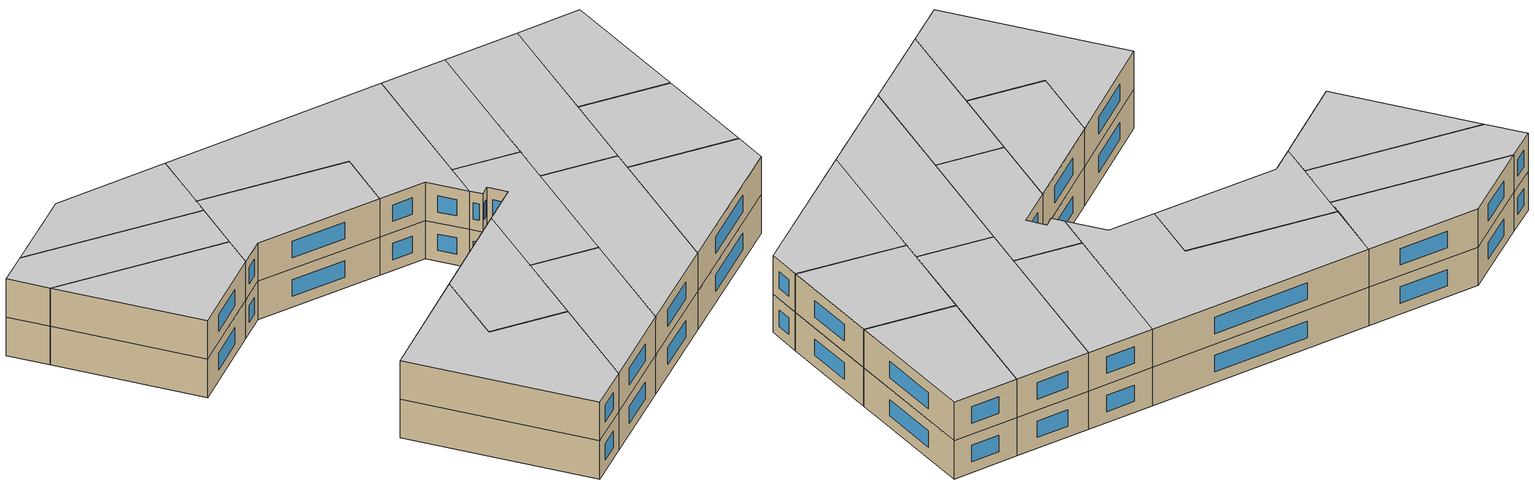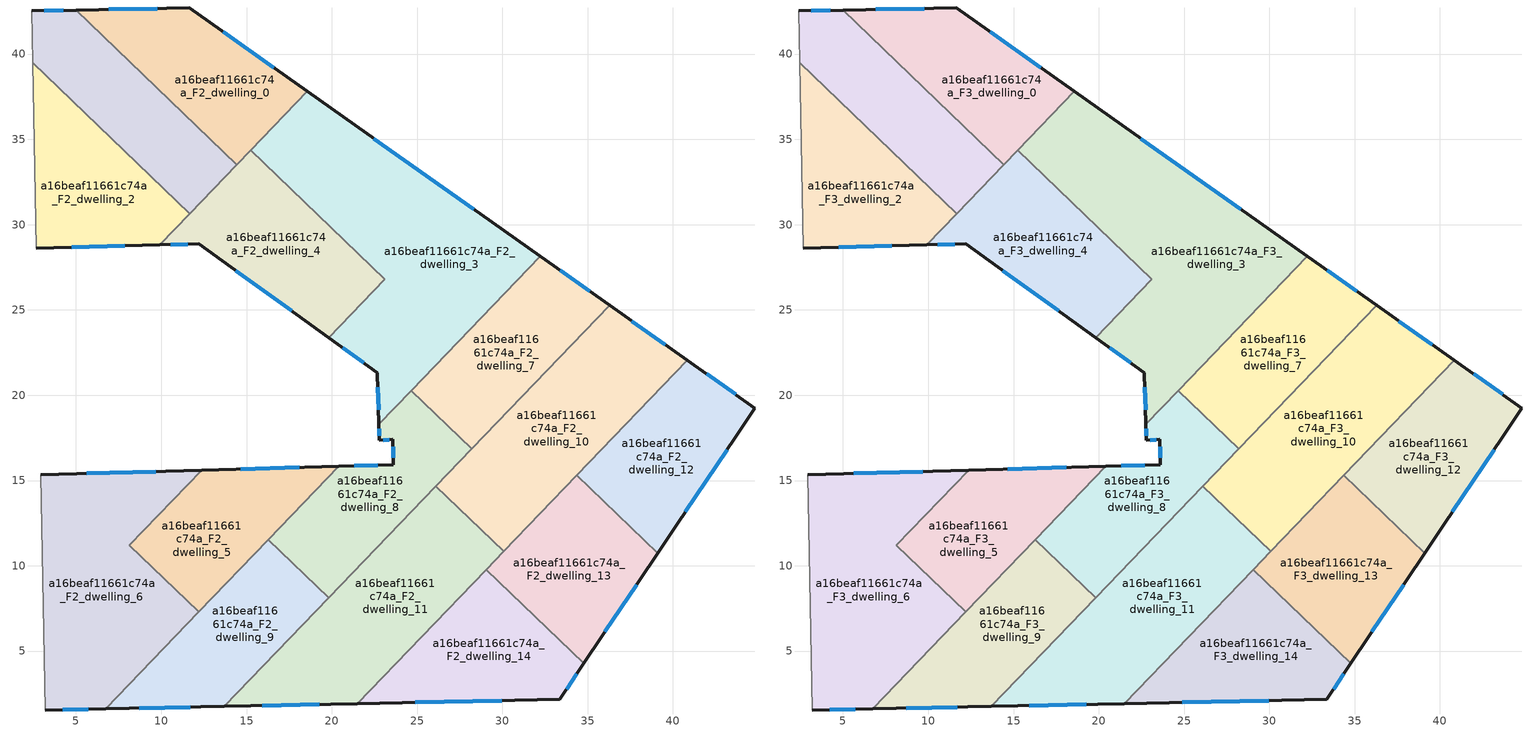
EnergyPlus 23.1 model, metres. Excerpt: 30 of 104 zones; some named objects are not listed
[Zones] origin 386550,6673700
a16beaf11661c74a_F2_dwelling_0
 floor to a16beaf11661c74a_F1_dwelling_0 (EU_floor_Construction): 18.56,37.81 14.44,33.52 5.01,42.58 11.65,42.7 z6
 wall outside (EU_wall_Construction): 18.56,37.81 11.65,42.7 5.01,42.58 z6:9
 wall to a16beaf11661c74a_F2_dwelling_1 (EU_wall_Construction): 5.01,42.58 14.44,33.52 z6:9
 wall to a16beaf11661c74a_F2_dwelling_3 (EU_wall_Construction): 15.24,34.36 18.56,37.81 z6:9
 wall to a16beaf11661c74a_F2_dwelling_4 (EU_wall_Construction): 14.44,33.52 15.24,34.36 z6:9
 window (EU_Window_Construction): 16.59,39.21 13.62,41.3 / 9.75,42.67 6.91,42.61 z6.86:8.14
a16beaf11661c74a_F2_dwelling_1
 floor to a16beaf11661c74a_F1_dwelling_1 (EU_floor_Construction): 14.44,33.52 11.67,30.64 2.46,39.49 2.4,42.53 5.01,42.58 z6
 wall outside (EU_wall_Construction): 5.01,42.58 2.4,42.53 z6:9
 wall to a16beaf11661c74a_F2_dwelling_2 (EU_wall_Construction): 2.46,39.49 11.67,30.64 z6:9
 wall adiabatic (EU_wall_Construction): 2.4,42.53 2.46,39.49 z6:9
 wall to a16beaf11661c74a_F2_dwelling_4 (EU_wall_Construction): 11.67,30.64 14.44,33.52 z6:9
 window (EU_Window_Construction): 4.27,42.57 3.15,42.55 z6.86:8.14
a16beaf11661c74a_F2_dwelling_10
 floor to a16beaf11661c74a_F1_dwelling_10 (EU_floor_Construction): 40.85,22.04 30.07,10.84 26.1,14.66 36.3,25.26 z6
 wall outside (EU_wall_Construction): 40.85,22.04 36.3,25.26 z6:9
 wall to a16beaf11661c74a_F2_dwelling_11 (EU_wall_Construction): 26.1,14.66 30.07,10.84 z6:9
 wall to a16beaf11661c74a_F2_dwelling_12 (EU_wall_Construction): 34.36,15.3 40.85,22.04 z6:9
 wall to a16beaf11661c74a_F2_dwelling_7 (EU_wall_Construction): 36.3,25.26 28.21,16.86 z6:9
 wall to a16beaf11661c74a_F2_dwelling_13 (EU_wall_Construction): 30.07,10.84 34.36,15.3 z6:9
 wall to a16beaf11661c74a_F2_dwelling_8 (EU_wall_Construction): 28.21,16.86 26.1,14.66 z6:9
 window (EU_Window_Construction): 39.55,22.96 37.6,24.34 z6.86:8.14
a16beaf11661c74a_F2_dwelling_11
 floor to a16beaf11661c74a_F1_dwelling_11 (EU_floor_Construction): 30.07,10.84 21.5,1.92 13.7,1.76 26.1,14.66 z6
 wall outside (EU_wall_Construction): 13.7,1.76 21.5,1.92 z6:9
 wall to a16beaf11661c74a_F2_dwelling_14 (EU_wall_Construction): 21.5,1.92 29.05,9.78 z6:9
 wall to a16beaf11661c74a_F2_dwelling_8 (EU_wall_Construction): 26.1,14.66 19.81,8.12 z6:9
 wall to a16beaf11661c74a_F2_dwelling_9 (EU_wall_Construction): 19.81,8.12 13.7,1.76 z6:9
 wall to a16beaf11661c74a_F2_dwelling_13 (EU_wall_Construction): 29.05,9.78 30.07,10.84 z6:9
 window (EU_Window_Construction): 15.93,1.81 19.27,1.88 z6.86:8.14
a16beaf11661c74a_F2_dwelling_12
 floor to a16beaf11661c74a_F1_dwelling_12 (EU_floor_Construction): 44.8,19.25 39.1,10.74 34.36,15.3 40.85,22.04 z6
 wall outside (EU_wall_Construction): 39.1,10.74 44.8,19.25 40.85,22.04 z6:9
 wall to a16beaf11661c74a_F2_dwelling_13 (EU_wall_Construction): 34.36,15.3 39.1,10.74 z6:9
 window (EU_Window_Construction): 43.67,20.05 41.98,21.25 / 40.73,13.17 43.17,16.82 z6.86:8.14
a16beaf11661c74a_F2_dwelling_13
 floor to a16beaf11661c74a_F1_dwelling_13 (EU_floor_Construction): 39.1,10.74 34.77,4.28 29.05,9.78 34.36,15.3 z6
 wall outside (EU_wall_Construction): 34.77,4.28 39.1,10.74 z6:9
 wall to a16beaf11661c74a_F2_dwelling_14 (EU_wall_Construction): 29.05,9.78 34.77,4.28 z6:9
 window (EU_Window_Construction): 36.01,6.12 37.86,8.89 z6.86:8.14
a16beaf11661c74a_F2_dwelling_14
 floor to a16beaf11661c74a_F1_dwelling_14 (EU_floor_Construction): 34.77,4.28 33.36,2.17 21.5,1.92 29.05,9.78 z6
 wall outside (EU_wall_Construction): 21.5,1.92 33.36,2.17 34.77,4.28 z6:9
 window (EU_Window_Construction): 33.77,2.77 34.37,3.67 / 24.89,1.99 29.97,2.1 z6.86:8.14
a16beaf11661c74a_F2_dwelling_2
 floor to a16beaf11661c74a_F1_dwelling_2 (EU_floor_Construction): 11.67,30.64 9.91,28.82 2.67,28.61 2.46,39.49 z6
 wall outside (EU_wall_Construction): 2.67,28.61 9.91,28.82 z6:9
 wall adiabatic (EU_wall_Construction): 2.46,39.49 2.67,28.61 z6:9
 wall to a16beaf11661c74a_F2_dwelling_4 (EU_wall_Construction): 9.91,28.82 11.67,30.64 z6:9
 window (EU_Window_Construction): 4.74,28.67 7.85,28.76 z6.86:8.14
a16beaf11661c74a_F2_dwelling_3
 floor to a16beaf11661c74a_F1_dwelling_3 (EU_floor_Construction): 32.23,28.14 22.76,18.29 22.67,21.32 19.83,23.37 23.11,26.79 15.24,34.36 18.56,37.81 z6
 wall outside (EU_wall_Construction): 19.83,23.37 22.67,21.32 22.76,18.29 / 32.23,28.14 18.56,37.81 z6:9
 wall to a16beaf11661c74a_F2_dwelling_4 (EU_wall_Construction): 15.24,34.36 23.11,26.79 19.83,23.37 z6:9
 wall to a16beaf11661c74a_F2_dwelling_7 (EU_wall_Construction): 24.66,20.27 32.23,28.14 z6:9
 wall to a16beaf11661c74a_F2_dwelling_8 (EU_wall_Construction): 22.76,18.29 24.66,20.27 z6:9
 window (EU_Window_Construction): 22.7,20.45 22.74,19.16 / 20.64,22.79 21.86,21.91 / 28.33,30.9 22.47,35.05 z6.86:8.14
a16beaf11661c74a_F2_dwelling_4
 floor to a16beaf11661c74a_F1_dwelling_4 (EU_floor_Construction): 23.11,26.79 19.83,23.37 12.19,28.88 9.91,28.82 15.24,34.36 z6
 wall outside (EU_wall_Construction): 9.91,28.82 12.19,28.88 19.83,23.37 z6:9
 window (EU_Window_Construction): 14.37,27.31 17.65,24.95 / 10.56,28.83 11.54,28.86 z6.86:8.14
a16beaf11661c74a_F2_dwelling_5
 floor to a16beaf11661c74a_F1_dwelling_5 (EU_floor_Construction): 20.39,15.83 12.2,7.3 8.14,11.21 12.36,15.6 z6
 wall outside (EU_wall_Construction): 20.39,15.83 12.36,15.6 z6:9
 wall to a16beaf11661c74a_F2_dwelling_6 (EU_wall_Construction): 12.36,15.6 8.14,11.21 12.2,7.3 z6:9
 wall to a16beaf11661c74a_F2_dwelling_8 (EU_wall_Construction): 16.27,11.53 20.39,15.83 z6:9
 wall to a16beaf11661c74a_F2_dwelling_9 (EU_wall_Construction): 12.2,7.3 16.27,11.53 z6:9
 window (EU_Window_Construction): 18.1,15.76 14.65,15.67 z6.86:8.14
a16beaf11661c74a_F2_dwelling_6
 floor to a16beaf11661c74a_F1_dwelling_6 (EU_floor_Construction): 12.36,15.6 8.14,11.21 12.2,7.3 6.73,1.62 3.2,1.54 2.93,15.34 z6
 wall outside (EU_wall_Construction): 3.2,1.54 6.73,1.62 / 12.36,15.6 2.93,15.34 z6:9
 wall adiabatic (EU_wall_Construction): 2.93,15.34 3.2,1.54 z6:9
 wall to a16beaf11661c74a_F2_dwelling_9 (EU_wall_Construction): 6.73,1.62 12.2,7.3 z6:9
 window (EU_Window_Construction): 4.21,1.57 5.72,1.6 / 9.67,15.53 5.63,15.41 z6.86:8.14
a16beaf11661c74a_F2_dwelling_7
 floor to a16beaf11661c74a_F1_dwelling_7 (EU_floor_Construction): 36.3,25.26 28.21,16.86 24.66,20.27 32.23,28.14 z6
 wall outside (EU_wall_Construction): 36.3,25.26 32.23,28.14 z6:9
 wall to a16beaf11661c74a_F2_dwelling_8 (EU_wall_Construction): 24.66,20.27 28.21,16.86 z6:9
 window (EU_Window_Construction): 35.13,26.09 33.39,27.32 z6.86:8.14
a16beaf11661c74a_F2_dwelling_8
 floor to a16beaf11661c74a_F1_dwelling_8 (EU_floor_Construction): 28.21,16.86 19.81,8.12 16.27,11.53 20.39,15.83 23.6,15.92 23.58,17.42 22.79,17.35 22.76,18.29 24.66,20.27 z6
 wall outside (EU_wall_Construction): 22.76,18.29 22.79,17.35 23.58,17.42 23.6,15.92 20.39,15.83 z6:9
 wall to a16beaf11661c74a_F2_dwelling_9 (EU_wall_Construction): 16.27,11.53 19.81,8.12 z6:9
 window (EU_Window_Construction): 22.68,15.89 21.31,15.85 / 23.59,16.99 23.59,16.35 / 23.02,17.37 23.36,17.4 / 22.77,18.02 22.78,17.62 z6.86:8.14
a16beaf11661c74a_F2_dwelling_9
 floor to a16beaf11661c74a_F1_dwelling_9 (EU_floor_Construction): 19.81,8.12 13.7,1.76 6.73,1.62 16.27,11.53 z6
 wall outside (EU_wall_Construction): 6.73,1.62 13.7,1.76 z6:9
 window (EU_Window_Construction): 8.72,1.66 11.71,1.72 z6.86:8.14
a16beaf11661c74a_F3_dwelling_0
 floor to a16beaf11661c74a_F2_dwelling_0 (EU_floor_Construction): 18.56,37.81 14.44,33.52 5.01,42.58 11.65,42.7 z9
 wall outside (EU_wall_Construction): 18.56,37.81 11.65,42.7 5.01,42.58 z9:12
 wall to a16beaf11661c74a_F3_dwelling_1 (EU_wall_Construction): 5.01,42.58 14.44,33.52 z9:12
 wall to a16beaf11661c74a_F3_dwelling_3 (EU_wall_Construction): 15.24,34.36 18.56,37.81 z9:12
 wall to a16beaf11661c74a_F3_dwelling_4 (EU_wall_Construction): 14.44,33.52 15.24,34.36 z9:12
 window (EU_Window_Construction): 16.59,39.21 13.62,41.3 / 9.75,42.67 6.91,42.61 z9.86:11.14
 ceiling to a16beaf11661c74a_F4_dwelling_0 (EU_floor_Construction): 14.44,33.52 18.56,37.81 11.65,42.7 5.01,42.58 z12
a16beaf11661c74a_F3_dwelling_1
 floor to a16beaf11661c74a_F2_dwelling_1 (EU_floor_Construction): 14.44,33.52 11.67,30.64 2.46,39.49 2.4,42.53 5.01,42.58 z9
 wall outside (EU_wall_Construction): 5.01,42.58 2.4,42.53 z9:12
 wall to a16beaf11661c74a_F3_dwelling_2 (EU_wall_Construction): 2.46,39.49 11.67,30.64 z9:12
 wall adiabatic (EU_wall_Construction): 2.4,42.53 2.46,39.49 z9:12
 wall to a16beaf11661c74a_F3_dwelling_4 (EU_wall_Construction): 11.67,30.64 14.44,33.52 z9:12
 window (EU_Window_Construction): 4.27,42.57 3.15,42.55 z9.86:11.14
 ceiling to a16beaf11661c74a_F4_dwelling_1 (EU_floor_Construction): 11.67,30.64 14.44,33.52 5.01,42.58 2.4,42.53 2.46,39.49 z12
a16beaf11661c74a_F3_dwelling_10
 floor to a16beaf11661c74a_F2_dwelling_10 (EU_floor_Construction): 40.85,22.04 30.07,10.84 26.1,14.66 36.3,25.26 z9
 wall outside (EU_wall_Construction): 40.85,22.04 36.3,25.26 z9:12
 wall to a16beaf11661c74a_F3_dwelling_11 (EU_wall_Construction): 26.1,14.66 30.07,10.84 z9:12
 wall to a16beaf11661c74a_F3_dwelling_12 (EU_wall_Construction): 34.36,15.3 40.85,22.04 z9:12
 wall to a16beaf11661c74a_F3_dwelling_7 (EU_wall_Construction): 36.3,25.26 28.21,16.86 z9:12
 wall to a16beaf11661c74a_F3_dwelling_13 (EU_wall_Construction): 30.07,10.84 34.36,15.3 z9:12
 wall to a16beaf11661c74a_F3_dwelling_8 (EU_wall_Construction): 28.21,16.86 26.1,14.66 z9:12
 window (EU_Window_Construction): 39.55,22.96 37.6,24.34 z9.86:11.14
 ceiling to a16beaf11661c74a_F4_dwelling_10 (EU_floor_Construction): 30.07,10.84 40.85,22.04 36.3,25.26 26.1,14.66 z12
a16beaf11661c74a_F3_dwelling_11
 floor to a16beaf11661c74a_F2_dwelling_11 (EU_floor_Construction): 30.07,10.84 21.5,1.92 13.7,1.76 26.1,14.66 z9
 wall outside (EU_wall_Construction): 13.7,1.76 21.5,1.92 z9:12
 wall to a16beaf11661c74a_F3_dwelling_14 (EU_wall_Construction): 21.5,1.92 29.05,9.78 z9:12
 wall to a16beaf11661c74a_F3_dwelling_8 (EU_wall_Construction): 26.1,14.66 19.81,8.12 z9:12
 wall to a16beaf11661c74a_F3_dwelling_9 (EU_wall_Construction): 19.81,8.12 13.7,1.76 z9:12
 wall to a16beaf11661c74a_F3_dwelling_13 (EU_wall_Construction): 29.05,9.78 30.07,10.84 z9:12
 window (EU_Window_Construction): 15.93,1.81 19.27,1.88 z9.86:11.14
 ceiling to a16beaf11661c74a_F4_dwelling_11 (EU_floor_Construction): 21.5,1.92 30.07,10.84 26.1,14.66 13.7,1.76 z12
a16beaf11661c74a_F3_dwelling_12
 floor to a16beaf11661c74a_F2_dwelling_12 (EU_floor_Construction): 44.8,19.25 39.1,10.74 34.36,15.3 40.85,22.04 z9
 wall outside (EU_wall_Construction): 39.1,10.74 44.8,19.25 40.85,22.04 z9:12
 wall to a16beaf11661c74a_F3_dwelling_13 (EU_wall_Construction): 34.36,15.3 39.1,10.74 z9:12
 window (EU_Window_Construction): 43.67,20.05 41.98,21.25 / 40.73,13.17 43.17,16.82 z9.86:11.14
 ceiling to a16beaf11661c74a_F4_dwelling_12 (EU_floor_Construction): 39.1,10.74 44.8,19.25 40.85,22.04 34.36,15.3 z12
a16beaf11661c74a_F3_dwelling_13
 floor to a16beaf11661c74a_F2_dwelling_13 (EU_floor_Construction): 39.1,10.74 34.77,4.28 29.05,9.78 34.36,15.3 z9
 wall outside (EU_wall_Construction): 34.77,4.28 39.1,10.74 z9:12
 wall to a16beaf11661c74a_F3_dwelling_14 (EU_wall_Construction): 29.05,9.78 34.77,4.28 z9:12
 window (EU_Window_Construction): 36.01,6.12 37.86,8.89 z9.86:11.14
 ceiling to a16beaf11661c74a_F4_dwelling_13 (EU_floor_Construction): 34.77,4.28 39.1,10.74 34.36,15.3 29.05,9.78 z12
a16beaf11661c74a_F3_dwelling_14
 floor to a16beaf11661c74a_F2_dwelling_14 (EU_floor_Construction): 34.77,4.28 33.36,2.17 21.5,1.92 29.05,9.78 z9
 wall outside (EU_wall_Construction): 21.5,1.92 33.36,2.17 34.77,4.28 z9:12
 window (EU_Window_Construction): 33.77,2.77 34.37,3.67 / 24.89,1.99 29.97,2.1 z9.86:11.14
 ceiling to a16beaf11661c74a_F4_dwelling_14 (EU_floor_Construction): 33.36,2.17 34.77,4.28 29.05,9.78 21.5,1.92 z12
a16beaf11661c74a_F3_dwelling_2
 floor to a16beaf11661c74a_F2_dwelling_2 (EU_floor_Construction): 11.67,30.64 9.91,28.82 2.67,28.61 2.46,39.49 z9
 wall outside (EU_wall_Construction): 2.67,28.61 9.91,28.82 z9:12
 wall adiabatic (EU_wall_Construction): 2.46,39.49 2.67,28.61 z9:12
 wall to a16beaf11661c74a_F3_dwelling_4 (EU_wall_Construction): 9.91,28.82 11.67,30.64 z9:12
 window (EU_Window_Construction): 4.74,28.67 7.85,28.76 z9.86:11.14
 ceiling to a16beaf11661c74a_F4_dwelling_2 (EU_floor_Construction): 9.91,28.82 11.67,30.64 2.46,39.49 2.67,28.61 z12
a16beaf11661c74a_F3_dwelling_3
 floor to a16beaf11661c74a_F2_dwelling_3 (EU_floor_Construction): 32.23,28.14 22.76,18.29 22.67,21.32 19.83,23.37 23.11,26.79 15.24,34.36 18.56,37.81 z9
 wall outside (EU_wall_Construction): 19.83,23.37 22.67,21.32 22.76,18.29 / 32.23,28.14 18.56,37.81 z9:12
 wall to a16beaf11661c74a_F3_dwelling_4 (EU_wall_Construction): 15.24,34.36 23.11,26.79 19.83,23.37 z9:12
 wall to a16beaf11661c74a_F3_dwelling_7 (EU_wall_Construction): 24.66,20.27 32.23,28.14 z9:12
 wall to a16beaf11661c74a_F3_dwelling_8 (EU_wall_Construction): 22.76,18.29 24.66,20.27 z9:12
 window (EU_Window_Construction): 22.7,20.45 22.74,19.16 / 20.64,22.79 21.86,21.91 / 28.33,30.9 22.47,35.05 z9.86:11.14
 ceiling to a16beaf11661c74a_F4_dwelling_3 (EU_floor_Construction): 22.76,18.29 32.23,28.14 18.56,37.81 15.24,34.36 23.11,26.79 19.83,23.37 22.67,21.32 z12
a16beaf11661c74a_F3_dwelling_4
 floor to a16beaf11661c74a_F2_dwelling_4 (EU_floor_Construction): 23.11,26.79 19.83,23.37 12.19,28.88 9.91,28.82 15.24,34.36 z9
 wall outside (EU_wall_Construction): 9.91,28.82 12.19,28.88 19.83,23.37 z9:12
 window (EU_Window_Construction): 14.37,27.31 17.65,24.95 / 10.56,28.83 11.54,28.86 z9.86:11.14
 ceiling to a16beaf11661c74a_F4_dwelling_4 (EU_floor_Construction): 19.83,23.37 23.11,26.79 15.24,34.36 9.91,28.82 12.19,28.88 z12
a16beaf11661c74a_F3_dwelling_5
 floor to a16beaf11661c74a_F2_dwelling_5 (EU_floor_Construction): 20.39,15.83 12.2,7.3 8.14,11.21 12.36,15.6 z9
 wall outside (EU_wall_Construction): 20.39,15.83 12.36,15.6 z9:12
 wall to a16beaf11661c74a_F3_dwelling_6 (EU_wall_Construction): 12.36,15.6 8.14,11.21 12.2,7.3 z9:12
 wall to a16beaf11661c74a_F3_dwelling_8 (EU_wall_Construction): 16.27,11.53 20.39,15.83 z9:12
 wall to a16beaf11661c74a_F3_dwelling_9 (EU_wall_Construction): 12.2,7.3 16.27,11.53 z9:12
 window (EU_Window_Construction): 18.1,15.76 14.65,15.67 z9.86:11.14
 ceiling to a16beaf11661c74a_F4_dwelling_5 (EU_floor_Construction): 12.2,7.3 20.39,15.83 12.36,15.6 8.14,11.21 z12
a16beaf11661c74a_F3_dwelling_6
 floor to a16beaf11661c74a_F2_dwelling_6 (EU_floor_Construction): 12.36,15.6 8.14,11.21 12.2,7.3 6.73,1.62 3.2,1.54 2.93,15.34 z9
 wall outside (EU_wall_Construction): 3.2,1.54 6.73,1.62 / 12.36,15.6 2.93,15.34 z9:12
 wall adiabatic (EU_wall_Construction): 2.93,15.34 3.2,1.54 z9:12
 wall to a16beaf11661c74a_F3_dwelling_9 (EU_wall_Construction): 6.73,1.62 12.2,7.3 z9:12
 window (EU_Window_Construction): 4.21,1.57 5.72,1.6 / 9.67,15.53 5.63,15.41 z9.86:11.14
 ceiling to a16beaf11661c74a_F4_dwelling_6 (EU_floor_Construction): 6.73,1.62 12.2,7.3 8.14,11.21 12.36,15.6 2.93,15.34 3.2,1.54 z12
a16beaf11661c74a_F3_dwelling_7
 floor to a16beaf11661c74a_F2_dwelling_7 (EU_floor_Construction): 36.3,25.26 28.21,16.86 24.66,20.27 32.23,28.14 z9
 wall outside (EU_wall_Construction): 36.3,25.26 32.23,28.14 z9:12
 wall to a16beaf11661c74a_F3_dwelling_8 (EU_wall_Construction): 24.66,20.27 28.21,16.86 z9:12
 window (EU_Window_Construction): 35.13,26.09 33.39,27.32 z9.86:11.14
 ceiling to a16beaf11661c74a_F4_dwelling_7 (EU_floor_Construction): 28.21,16.86 36.3,25.26 32.23,28.14 24.66,20.27 z12
a16beaf11661c74a_F3_dwelling_8
 floor to a16beaf11661c74a_F2_dwelling_8 (EU_floor_Construction): 28.21,16.86 19.81,8.12 16.27,11.53 20.39,15.83 23.6,15.92 23.58,17.42 22.79,17.35 22.76,18.29 24.66,20.27 z9
 wall outside (EU_wall_Construction): 22.76,18.29 22.79,17.35 23.58,17.42 23.6,15.92 20.39,15.83 z9:12
 wall to a16beaf11661c74a_F3_dwelling_9 (EU_wall_Construction): 16.27,11.53 19.81,8.12 z9:12
 window (EU_Window_Construction): 22.68,15.89 21.31,15.85 / 23.59,16.99 23.59,16.35 / 23.02,17.37 23.36,17.4 / 22.77,18.02 22.78,17.62 z9.86:11.14
 ceiling to a16beaf11661c74a_F4_dwelling_8 (EU_floor_Construction): 19.81,8.12 28.21,16.86 24.66,20.27 22.76,18.29 22.79,17.35 23.58,17.42 23.6,15.92 20.39,15.83 16.27,11.53 z12
a16beaf11661c74a_F3_dwelling_9
 floor to a16beaf11661c74a_F2_dwelling_9 (EU_floor_Construction): 19.81,8.12 13.7,1.76 6.73,1.62 16.27,11.53 z9
 wall outside (EU_wall_Construction): 6.73,1.62 13.7,1.76 z9:12
 window (EU_Window_Construction): 8.72,1.66 11.71,1.72 z9.86:11.14
 ceiling to a16beaf11661c74a_F4_dwelling_9 (EU_floor_Construction): 13.7,1.76 19.81,8.12 16.27,11.53 6.73,1.62 z12
[Building]
EU S2 Campaign: North Axis=0; Terrain=City; Solar Distribution=FullExterior
[Site:Location]
Helsinki-Vantaa.AP: Latitude=60.317; Longitude=24.963; Time Zone=2; Elevation=54.6
[SizingPeriod:WeatherFileDays]
AnnualSizingPeriod: Begin Month=1; Begin Day of Month=1; End Month=12; End Day of Month=31; Day of Week for Start Day=Monday; Use Weather File Daylight Saving Period=No; Use Weather File Rain and Snow Indicators=No
[MATERIAL]
EU_InternalMass_Material: Roughness=MediumRough; Thickness=0.1; Conductivity=1; Density=1800; Specific Heat=900; Thermal Absorptance=0.9; Solar Absorptance=0.7; Visible Absorptance=0.7
[MATERIAL:NOMASS] Roughness=MediumRough; Thermal Absorptance=0.9; Solar Absorptance=0.7; Visible Absorptance=0.7
Name | Thermal Resistance
EU_wall_NoMass | 1.10183
EU_floor_NoMass | 1.70606
[WINDOWMATERIAL:SIMPLEGLAZINGSYSTEM]
EU_Window_SimpleGlazing: UFactor=3.11035; Solar Heat Gain Coefficient=0.8; Visible Transmittance=0.8
[CONSTRUCTION]
EU_wall_Construction: EU_wall_NoMass
EU_floor_Construction: EU_floor_NoMass
EU_Window_Construction: EU_Window_SimpleGlazing
EU_InternalMass_Construction: EU_InternalMass_Material
[ZONE] Type=1; Multiplier=1; Ceiling Height=autocalculate; Floor Area=autocalculate; Part of Total Floor Area=Yes
Name | Volume
a16beaf11661c74a_F2_dwelling_0; a16beaf11661c74a_F3_dwelling_0; a16beaf11661c74a_F2_dwelling_8; a16beaf11661c74a_F3_dwelling_8 | 166.733
a16beaf11661c74a_F2_dwelling_1; a16beaf11661c74a_F3_dwelling_1 | 166.741
a16beaf11661c74a_F2_dwelling_10; a16beaf11661c74a_F3_dwelling_10 | 250.133
a16beaf11661c74a_F2_dwelling_11; a16beaf11661c74a_F3_dwelling_11 | 250.11
a16beaf11661c74a_F2_dwelling_12; a16beaf11661c74a_F3_dwelling_12 | 166.745
a16beaf11661c74a_F2_dwelling_13; a16beaf11661c74a_F3_dwelling_13 | 166.737
a16beaf11661c74a_F2_dwelling_14; a16beaf11661c74a_F3_dwelling_14 | 166.75
a16beaf11661c74a_F2_dwelling_2; a16beaf11661c74a_F3_dwelling_2 | 166.762
a16beaf11661c74a_F2_dwelling_3; a16beaf11661c74a_F3_dwelling_3 | 381.353
a16beaf11661c74a_F2_dwelling_4; a16beaf11661c74a_F3_dwelling_4 | 183.973
a16beaf11661c74a_F2_dwelling_5; a16beaf11661c74a_F3_dwelling_5 | 151.468
a16beaf11661c74a_F2_dwelling_6; a16beaf11661c74a_F3_dwelling_6 | 283.698
a16beaf11661c74a_F2_dwelling_7; a16beaf11661c74a_F3_dwelling_7 | 166.718
a16beaf11661c74a_F2_dwelling_9; a16beaf11661c74a_F3_dwelling_9 | 166.726
[INTERNALMASS] Construction=EU_InternalMass_Construction
Name | Zone or ZoneList | Surface Area
a16beaf11661c74a_F2_dwelling_0_EU_InternalMass | a16beaf11661c74a_F2_dwelling_0 | 55.5774
a16beaf11661c74a_F2_dwelling_1_EU_InternalMass | a16beaf11661c74a_F2_dwelling_1 | 55.5804
a16beaf11661c74a_F2_dwelling_2_EU_InternalMass | a16beaf11661c74a_F2_dwelling_2 | 55.5874
a16beaf11661c74a_F2_dwelling_3_EU_InternalMass | a16beaf11661c74a_F2_dwelling_3 | 127.118
a16beaf11661c74a_F2_dwelling_4_EU_InternalMass | a16beaf11661c74a_F2_dwelling_4 | 61.324
a16beaf11661c74a_F2_dwelling_5_EU_InternalMass | a16beaf11661c74a_F2_dwelling_5 | 50.4892
a16beaf11661c74a_F2_dwelling_6_EU_InternalMass | a16beaf11661c74a_F2_dwelling_6 | 94.5652
a16beaf11661c74a_F2_dwelling_7_EU_InternalMass | a16beaf11661c74a_F2_dwelling_7 | 55.573
a16beaf11661c74a_F2_dwelling_8_EU_InternalMass | a16beaf11661c74a_F2_dwelling_8 | 55.5777
a16beaf11661c74a_F2_dwelling_9_EU_InternalMass | a16beaf11661c74a_F2_dwelling_9 | 55.5757
a16beaf11661c74a_F2_dwelling_10_EU_InternalMass | a16beaf11661c74a_F2_dwelling_10 | 83.3779
a16beaf11661c74a_F2_dwelling_11_EU_InternalMass | a16beaf11661c74a_F2_dwelling_11 | 83.3698
a16beaf11661c74a_F2_dwelling_12_EU_InternalMass | a16beaf11661c74a_F2_dwelling_12 | 55.5818
a16beaf11661c74a_F2_dwelling_13_EU_InternalMass | a16beaf11661c74a_F2_dwelling_13 | 55.579
a16beaf11661c74a_F2_dwelling_14_EU_InternalMass | a16beaf11661c74a_F2_dwelling_14 | 55.5833
a16beaf11661c74a_F3_dwelling_0_EU_InternalMass | a16beaf11661c74a_F3_dwelling_0 | 55.5774
a16beaf11661c74a_F3_dwelling_1_EU_InternalMass | a16beaf11661c74a_F3_dwelling_1 | 55.5804
a16beaf11661c74a_F3_dwelling_2_EU_InternalMass | a16beaf11661c74a_F3_dwelling_2 | 55.5874
a16beaf11661c74a_F3_dwelling_3_EU_InternalMass | a16beaf11661c74a_F3_dwelling_3 | 127.118
a16beaf11661c74a_F3_dwelling_4_EU_InternalMass | a16beaf11661c74a_F3_dwelling_4 | 61.324
a16beaf11661c74a_F3_dwelling_5_EU_InternalMass | a16beaf11661c74a_F3_dwelling_5 | 50.4892
a16beaf11661c74a_F3_dwelling_6_EU_InternalMass | a16beaf11661c74a_F3_dwelling_6 | 94.5652
a16beaf11661c74a_F3_dwelling_7_EU_InternalMass | a16beaf11661c74a_F3_dwelling_7 | 55.573
a16beaf11661c74a_F3_dwelling_8_EU_InternalMass | a16beaf11661c74a_F3_dwelling_8 | 55.5777
a16beaf11661c74a_F3_dwelling_9_EU_InternalMass | a16beaf11661c74a_F3_dwelling_9 | 55.5757
a16beaf11661c74a_F3_dwelling_10_EU_InternalMass | a16beaf11661c74a_F3_dwelling_10 | 83.3779
a16beaf11661c74a_F3_dwelling_11_EU_InternalMass | a16beaf11661c74a_F3_dwelling_11 | 83.3698
a16beaf11661c74a_F3_dwelling_12_EU_InternalMass | a16beaf11661c74a_F3_dwelling_12 | 55.5818
a16beaf11661c74a_F3_dwelling_13_EU_InternalMass | a16beaf11661c74a_F3_dwelling_13 | 55.579
a16beaf11661c74a_F3_dwelling_14_EU_InternalMass | a16beaf11661c74a_F3_dwelling_14 | 55.5833
[OTHEREQUIPMENT] Fuel Type=Electricity; Design Level Calculation Method=Watts/Area; Power per Zone Floor Area=1; Fraction Latent=0; Fraction Radiant=0; Fraction Lost=0; Carbon Dioxide Generation Rate=0; EndUse Subcategory=EU_Step8_InternalGains
Name | Zone or ZoneList or Space or SpaceList | Schedule
EU_Step8_InternalGain_a16beaf11661c74a_F2_dwelling_0_f000 | a16beaf11661c74a_F2_dwelling_0 | EU_Step8_GainSchedule_a16beaf11661c74a_F2_dwelling_0_f000
EU_Step8_InternalGain_a16beaf11661c74a_F2_dwelling_1_f000 | a16beaf11661c74a_F2_dwelling_1 | EU_Step8_GainSchedule_a16beaf11661c74a_F2_dwelling_1_f000
EU_Step8_InternalGain_a16beaf11661c74a_F2_dwelling_2_f000 | a16beaf11661c74a_F2_dwelling_2 | EU_Step8_GainSchedule_a16beaf11661c74a_F2_dwelling_2_f000
EU_Step8_InternalGain_a16beaf11661c74a_F2_dwelling_3_f000 | a16beaf11661c74a_F2_dwelling_3 | EU_Step8_GainSchedule_a16beaf11661c74a_F2_dwelling_3_f000
EU_Step8_InternalGain_a16beaf11661c74a_F2_dwelling_4_f000 | a16beaf11661c74a_F2_dwelling_4 | EU_Step8_GainSchedule_a16beaf11661c74a_F2_dwelling_4_f000
EU_Step8_InternalGain_a16beaf11661c74a_F2_dwelling_5_f000 | a16beaf11661c74a_F2_dwelling_5 | EU_Step8_GainSchedule_a16beaf11661c74a_F2_dwelling_5_f000
EU_Step8_InternalGain_a16beaf11661c74a_F2_dwelling_6_f000 | a16beaf11661c74a_F2_dwelling_6 | EU_Step8_GainSchedule_a16beaf11661c74a_F2_dwelling_6_f000
EU_Step8_InternalGain_a16beaf11661c74a_F2_dwelling_7_f000 | a16beaf11661c74a_F2_dwelling_7 | EU_Step8_GainSchedule_a16beaf11661c74a_F2_dwelling_7_f000
EU_Step8_InternalGain_a16beaf11661c74a_F2_dwelling_8_f000 | a16beaf11661c74a_F2_dwelling_8 | EU_Step8_GainSchedule_a16beaf11661c74a_F2_dwelling_8_f000
EU_Step8_InternalGain_a16beaf11661c74a_F2_dwelling_9_f000 | a16beaf11661c74a_F2_dwelling_9 | EU_Step8_GainSchedule_a16beaf11661c74a_F2_dwelling_9_f000
EU_Step8_InternalGain_a16beaf11661c74a_F2_dwelling_10_f000 | a16beaf11661c74a_F2_dwelling_10 | EU_Step8_GainSchedule_a16beaf11661c74a_F2_dwelling_10_f000
EU_Step8_InternalGain_a16beaf11661c74a_F2_dwelling_11_f000 | a16beaf11661c74a_F2_dwelling_11 | EU_Step8_GainSchedule_a16beaf11661c74a_F2_dwelling_11_f000
EU_Step8_InternalGain_a16beaf11661c74a_F2_dwelling_12_f000 | a16beaf11661c74a_F2_dwelling_12 | EU_Step8_GainSchedule_a16beaf11661c74a_F2_dwelling_12_f000
EU_Step8_InternalGain_a16beaf11661c74a_F2_dwelling_13_f000 | a16beaf11661c74a_F2_dwelling_13 | EU_Step8_GainSchedule_a16beaf11661c74a_F2_dwelling_13_f000
EU_Step8_InternalGain_a16beaf11661c74a_F2_dwelling_14_f000 | a16beaf11661c74a_F2_dwelling_14 | EU_Step8_GainSchedule_a16beaf11661c74a_F2_dwelling_14_f000
EU_Step8_InternalGain_a16beaf11661c74a_F3_dwelling_0_f000 | a16beaf11661c74a_F3_dwelling_0 | EU_Step8_GainSchedule_a16beaf11661c74a_F3_dwelling_0_f000
EU_Step8_InternalGain_a16beaf11661c74a_F3_dwelling_1_f000 | a16beaf11661c74a_F3_dwelling_1 | EU_Step8_GainSchedule_a16beaf11661c74a_F3_dwelling_1_f000
EU_Step8_InternalGain_a16beaf11661c74a_F3_dwelling_2_f000 | a16beaf11661c74a_F3_dwelling_2 | EU_Step8_GainSchedule_a16beaf11661c74a_F3_dwelling_2_f000
EU_Step8_InternalGain_a16beaf11661c74a_F3_dwelling_3_f000 | a16beaf11661c74a_F3_dwelling_3 | EU_Step8_GainSchedule_a16beaf11661c74a_F3_dwelling_3_f000
EU_Step8_InternalGain_a16beaf11661c74a_F3_dwelling_4_f000 | a16beaf11661c74a_F3_dwelling_4 | EU_Step8_GainSchedule_a16beaf11661c74a_F3_dwelling_4_f000
EU_Step8_InternalGain_a16beaf11661c74a_F3_dwelling_5_f000 | a16beaf11661c74a_F3_dwelling_5 | EU_Step8_GainSchedule_a16beaf11661c74a_F3_dwelling_5_f000
EU_Step8_InternalGain_a16beaf11661c74a_F3_dwelling_6_f000 | a16beaf11661c74a_F3_dwelling_6 | EU_Step8_GainSchedule_a16beaf11661c74a_F3_dwelling_6_f000
EU_Step8_InternalGain_a16beaf11661c74a_F3_dwelling_7_f000 | a16beaf11661c74a_F3_dwelling_7 | EU_Step8_GainSchedule_a16beaf11661c74a_F3_dwelling_7_f000
EU_Step8_InternalGain_a16beaf11661c74a_F3_dwelling_8_f000 | a16beaf11661c74a_F3_dwelling_8 | EU_Step8_GainSchedule_a16beaf11661c74a_F3_dwelling_8_f000
EU_Step8_InternalGain_a16beaf11661c74a_F3_dwelling_9_f000 | a16beaf11661c74a_F3_dwelling_9 | EU_Step8_GainSchedule_a16beaf11661c74a_F3_dwelling_9_f000
EU_Step8_InternalGain_a16beaf11661c74a_F3_dwelling_10_f000 | a16beaf11661c74a_F3_dwelling_10 | EU_Step8_GainSchedule_a16beaf11661c74a_F3_dwelling_10_f000
EU_Step8_InternalGain_a16beaf11661c74a_F3_dwelling_11_f000 | a16beaf11661c74a_F3_dwelling_11 | EU_Step8_GainSchedule_a16beaf11661c74a_F3_dwelling_11_f000
EU_Step8_InternalGain_a16beaf11661c74a_F3_dwelling_12_f000 | a16beaf11661c74a_F3_dwelling_12 | EU_Step8_GainSchedule_a16beaf11661c74a_F3_dwelling_12_f000
EU_Step8_InternalGain_a16beaf11661c74a_F3_dwelling_13_f000 | a16beaf11661c74a_F3_dwelling_13 | EU_Step8_GainSchedule_a16beaf11661c74a_F3_dwelling_13_f000
EU_Step8_InternalGain_a16beaf11661c74a_F3_dwelling_14_f000 | a16beaf11661c74a_F3_dwelling_14 | EU_Step8_GainSchedule_a16beaf11661c74a_F3_dwelling_14_f000
[ZONEVENTILATION:DESIGNFLOWRATE] Schedule=EU_AlwaysOn; Design Flow Rate Calculation Method=AirChanges/Hour; Air Changes per Hour=0.756316; Ventilation Type=Natural; Fan Pressure Rise=0; Fan Total Efficiency=1; Constant Term Coefficient=1; Temperature Term Coefficient=0; Velocity Term Coefficient=0; Velocity Squared Term Coefficient=0; Minimum Indoor Temperature=-100; Maximum Indoor Temperature=100; Delta Temperature=-100; Minimum Outdoor Temperature=-100; Maximum Outdoor Temperature=100; Maximum Wind Speed=40
Name | Zone or ZoneList or Space or SpaceList
EU_ConstantAir_a16beaf11661c74a_F2_dwelling_0 | a16beaf11661c74a_F2_dwelling_0
EU_ConstantAir_a16beaf11661c74a_F2_dwelling_1 | a16beaf11661c74a_F2_dwelling_1
EU_ConstantAir_a16beaf11661c74a_F2_dwelling_2 | a16beaf11661c74a_F2_dwelling_2
EU_ConstantAir_a16beaf11661c74a_F2_dwelling_3 | a16beaf11661c74a_F2_dwelling_3
EU_ConstantAir_a16beaf11661c74a_F2_dwelling_4 | a16beaf11661c74a_F2_dwelling_4
EU_ConstantAir_a16beaf11661c74a_F2_dwelling_5 | a16beaf11661c74a_F2_dwelling_5
EU_ConstantAir_a16beaf11661c74a_F2_dwelling_6 | a16beaf11661c74a_F2_dwelling_6
EU_ConstantAir_a16beaf11661c74a_F2_dwelling_7 | a16beaf11661c74a_F2_dwelling_7
EU_ConstantAir_a16beaf11661c74a_F2_dwelling_8 | a16beaf11661c74a_F2_dwelling_8
EU_ConstantAir_a16beaf11661c74a_F2_dwelling_9 | a16beaf11661c74a_F2_dwelling_9
EU_ConstantAir_a16beaf11661c74a_F2_dwelling_10 | a16beaf11661c74a_F2_dwelling_10
EU_ConstantAir_a16beaf11661c74a_F2_dwelling_11 | a16beaf11661c74a_F2_dwelling_11
EU_ConstantAir_a16beaf11661c74a_F2_dwelling_12 | a16beaf11661c74a_F2_dwelling_12
EU_ConstantAir_a16beaf11661c74a_F2_dwelling_13 | a16beaf11661c74a_F2_dwelling_13
EU_ConstantAir_a16beaf11661c74a_F2_dwelling_14 | a16beaf11661c74a_F2_dwelling_14
EU_ConstantAir_a16beaf11661c74a_F3_dwelling_0 | a16beaf11661c74a_F3_dwelling_0
EU_ConstantAir_a16beaf11661c74a_F3_dwelling_1 | a16beaf11661c74a_F3_dwelling_1
EU_ConstantAir_a16beaf11661c74a_F3_dwelling_2 | a16beaf11661c74a_F3_dwelling_2
EU_ConstantAir_a16beaf11661c74a_F3_dwelling_3 | a16beaf11661c74a_F3_dwelling_3
EU_ConstantAir_a16beaf11661c74a_F3_dwelling_4 | a16beaf11661c74a_F3_dwelling_4
EU_ConstantAir_a16beaf11661c74a_F3_dwelling_5 | a16beaf11661c74a_F3_dwelling_5
EU_ConstantAir_a16beaf11661c74a_F3_dwelling_6 | a16beaf11661c74a_F3_dwelling_6
EU_ConstantAir_a16beaf11661c74a_F3_dwelling_7 | a16beaf11661c74a_F3_dwelling_7
EU_ConstantAir_a16beaf11661c74a_F3_dwelling_8 | a16beaf11661c74a_F3_dwelling_8
EU_ConstantAir_a16beaf11661c74a_F3_dwelling_9 | a16beaf11661c74a_F3_dwelling_9
EU_ConstantAir_a16beaf11661c74a_F3_dwelling_10 | a16beaf11661c74a_F3_dwelling_10
EU_ConstantAir_a16beaf11661c74a_F3_dwelling_11 | a16beaf11661c74a_F3_dwelling_11
EU_ConstantAir_a16beaf11661c74a_F3_dwelling_12 | a16beaf11661c74a_F3_dwelling_12
EU_ConstantAir_a16beaf11661c74a_F3_dwelling_13 | a16beaf11661c74a_F3_dwelling_13
EU_ConstantAir_a16beaf11661c74a_F3_dwelling_14 | a16beaf11661c74a_F3_dwelling_14
[HVACTEMPLATE:THERMOSTAT] Constant Heating Setpoint=20; Constant Cooling Setpoint=50
EU_HeatOnly_a16beaf11661c74a_F6_dwelling_2; EU_HeatOnly_a16beaf11661c74a_F6_dwelling_3; EU_HeatOnly_a16beaf11661c74a_F6_dwelling_4; EU_HeatOnly_a16beaf11661c74a_F6_dwelling_5; EU_HeatOnly_a16beaf11661c74a_F6_dwelling_6; EU_HeatOnly_a16beaf11661c74a_F6_dwelling_7; EU_HeatOnly_a16beaf11661c74a_F6_dwelling_8; EU_HeatOnly_a16beaf11661c74a_F6_dwelling_9; EU_HeatOnly_a16beaf11661c74a_F6_dwelling_10; EU_HeatOnly_a16beaf11661c74a_F6_dwelling_11; EU_HeatOnly_a16beaf11661c74a_F6_dwelling_12; EU_HeatOnly_a16beaf11661c74a_F6_dwelling_13
[HVACTEMPLATE:ZONE:IDEALLOADSAIRSYSTEM] System Availability Schedule=EU_AlwaysOn; Maximum Heating Supply Air Temperature=50; Minimum Cooling Supply Air Temperature=13; Maximum Heating Supply Air Humidity Ratio=0.0156; Minimum Cooling Supply Air Humidity Ratio=0.0077; Heating Limit=NoLimit; Cooling Limit=NoLimit; Heating Availability Schedule=EU_AlwaysOn; Cooling Availability Schedule=EU_CoolingOff; Dehumidification Control Type=ConstantSensibleHeatRatio; Cooling Sensible Heat Ratio=0.7; Dehumidification Setpoint=60; Humidification Control Type=None; Humidification Setpoint=30; Outdoor Air Method=None; Outdoor Air Flow Rate per Person=0.00944; Outdoor Air Flow Rate per Zone Floor Area=0; Outdoor Air Flow Rate per Zone=0; Demand Controlled Ventilation Type=None; Outdoor Air Economizer Type=NoEconomizer; Heat Recovery Type=None; Sensible Heat Recovery Effectiveness=0.7; Latent Heat Recovery Effectiveness=0.65
Name | Template Thermostat
a16beaf11661c74a_F2_dwelling_0 | EU_HeatOnly_a16beaf11661c74a_F2_dwelling_0
a16beaf11661c74a_F2_dwelling_1 | EU_HeatOnly_a16beaf11661c74a_F2_dwelling_1
a16beaf11661c74a_F2_dwelling_2 | EU_HeatOnly_a16beaf11661c74a_F2_dwelling_2
a16beaf11661c74a_F2_dwelling_3 | EU_HeatOnly_a16beaf11661c74a_F2_dwelling_3
a16beaf11661c74a_F2_dwelling_4 | EU_HeatOnly_a16beaf11661c74a_F2_dwelling_4
a16beaf11661c74a_F2_dwelling_5 | EU_HeatOnly_a16beaf11661c74a_F2_dwelling_5
a16beaf11661c74a_F2_dwelling_6 | EU_HeatOnly_a16beaf11661c74a_F2_dwelling_6
a16beaf11661c74a_F2_dwelling_7 | EU_HeatOnly_a16beaf11661c74a_F2_dwelling_7
a16beaf11661c74a_F2_dwelling_8 | EU_HeatOnly_a16beaf11661c74a_F2_dwelling_8
a16beaf11661c74a_F2_dwelling_9 | EU_HeatOnly_a16beaf11661c74a_F2_dwelling_9
a16beaf11661c74a_F2_dwelling_10 | EU_HeatOnly_a16beaf11661c74a_F2_dwelling_10
a16beaf11661c74a_F2_dwelling_11 | EU_HeatOnly_a16beaf11661c74a_F2_dwelling_11
a16beaf11661c74a_F2_dwelling_12 | EU_HeatOnly_a16beaf11661c74a_F2_dwelling_12
a16beaf11661c74a_F2_dwelling_13 | EU_HeatOnly_a16beaf11661c74a_F2_dwelling_13
a16beaf11661c74a_F2_dwelling_14 | EU_HeatOnly_a16beaf11661c74a_F2_dwelling_14
a16beaf11661c74a_F3_dwelling_0 | EU_HeatOnly_a16beaf11661c74a_F3_dwelling_0
a16beaf11661c74a_F3_dwelling_1 | EU_HeatOnly_a16beaf11661c74a_F3_dwelling_1
a16beaf11661c74a_F3_dwelling_2 | EU_HeatOnly_a16beaf11661c74a_F3_dwelling_2
a16beaf11661c74a_F3_dwelling_3 | EU_HeatOnly_a16beaf11661c74a_F3_dwelling_3
a16beaf11661c74a_F3_dwelling_4 | EU_HeatOnly_a16beaf11661c74a_F3_dwelling_4
a16beaf11661c74a_F3_dwelling_5 | EU_HeatOnly_a16beaf11661c74a_F3_dwelling_5
a16beaf11661c74a_F3_dwelling_6 | EU_HeatOnly_a16beaf11661c74a_F3_dwelling_6
a16beaf11661c74a_F3_dwelling_7 | EU_HeatOnly_a16beaf11661c74a_F3_dwelling_7
a16beaf11661c74a_F3_dwelling_8 | EU_HeatOnly_a16beaf11661c74a_F3_dwelling_8
a16beaf11661c74a_F3_dwelling_9 | EU_HeatOnly_a16beaf11661c74a_F3_dwelling_9
a16beaf11661c74a_F3_dwelling_10 | EU_HeatOnly_a16beaf11661c74a_F3_dwelling_10
a16beaf11661c74a_F3_dwelling_11 | EU_HeatOnly_a16beaf11661c74a_F3_dwelling_11
a16beaf11661c74a_F3_dwelling_12 | EU_HeatOnly_a16beaf11661c74a_F3_dwelling_12
a16beaf11661c74a_F3_dwelling_13 | EU_HeatOnly_a16beaf11661c74a_F3_dwelling_13
a16beaf11661c74a_F3_dwelling_14 | EU_HeatOnly_a16beaf11661c74a_F3_dwelling_14
[SIZING:ZONE] Zone Cooling Design Supply Air Temperature Input Method=SupplyAirTemperature; Zone Cooling Design Supply Air Temperature=13; Zone Heating Design Supply Air Temperature Input Method=SupplyAirTemperature; Zone Heating Design Supply Air Temperature=50; Zone Cooling Design Supply Air Humidity Ratio=0.008; Zone Heating Design Supply Air Humidity Ratio=0.008; Cooling Design Air Flow Method=DesignDay; Cooling Design Air Flow Rate=0; Cooling Minimum Air Flow per Zone Floor Area=0.000762; Cooling Minimum Air Flow=0; Cooling Minimum Air Flow Fraction=0.2; Heating Design Air Flow Method=DesignDay; Heating Design Air Flow Rate=0; Heating Maximum Air Flow per Zone Floor Area=0.002032; Heating Maximum Air Flow=0.141576; Heating Maximum Air Flow Fraction=0.3; Account for Dedicated Outdoor Air System=No; Dedicated Outdoor Air System Control Strategy=NeutralSupplyAir; Dedicated Outdoor Air Low Setpoint Temperature for Design=autosize; Dedicated Outdoor Air High Setpoint Temperature for Design=autosize; Zone Load Sizing Method=Sensible Load Only No Latent Load; Zone Latent Cooling Design Supply Air Humidity Ratio Input Method=HumidityRatioDifference; Zone Cooling Design Supply Air Humidity Ratio Difference=0.005; Zone Latent Heating Design Supply Air Humidity Ratio Input Method=HumidityRatioDifference; Zone Humidification Design Supply Air Humidity Ratio Difference=0.005
a16beaf11661c74a_F2_dwelling_0; a16beaf11661c74a_F2_dwelling_1; a16beaf11661c74a_F2_dwelling_2; a16beaf11661c74a_F2_dwelling_3; a16beaf11661c74a_F2_dwelling_4; a16beaf11661c74a_F2_dwelling_5; a16beaf11661c74a_F2_dwelling_6; a16beaf11661c74a_F2_dwelling_7; a16beaf11661c74a_F2_dwelling_8; a16beaf11661c74a_F2_dwelling_9; a16beaf11661c74a_F2_dwelling_10; a16beaf11661c74a_F2_dwelling_11; a16beaf11661c74a_F2_dwelling_12; a16beaf11661c74a_F2_dwelling_13; a16beaf11661c74a_F2_dwelling_14; a16beaf11661c74a_F3_dwelling_0; a16beaf11661c74a_F3_dwelling_1; a16beaf11661c74a_F3_dwelling_2; a16beaf11661c74a_F3_dwelling_3; a16beaf11661c74a_F3_dwelling_4; a16beaf11661c74a_F3_dwelling_5; a16beaf11661c74a_F3_dwelling_6; a16beaf11661c74a_F3_dwelling_7; a16beaf11661c74a_F3_dwelling_8; a16beaf11661c74a_F3_dwelling_9; a16beaf11661c74a_F3_dwelling_10; a16beaf11661c74a_F3_dwelling_11; a16beaf11661c74a_F3_dwelling_12; a16beaf11661c74a_F3_dwelling_13; a16beaf11661c74a_F3_dwelling_14
[SCHEDULE:CONSTANT]
Name | Hourly Value
EU_AlwaysOn | 1
EU_CoolingOff | 0
[SCHEDULE:FILE] Column Number=1; Rows to Skip at Top=0; Number of Hours of Data=8760; Column Separator=Comma; Interpolate to Timestep=No; Minutes per Item=60; Adjust Schedule for Daylight Savings=Yes
Name | File
EU_Step8_GainSchedule_a16beaf11661c74a_F2_dwelling_0_f000 | ../../schedules/a16beaf11661c74a/a16beaf11661c74a_F2_dwelling_0_f000_gain.csv
EU_Step8_GainSchedule_a16beaf11661c74a_F2_dwelling_1_f000 | ../../schedules/a16beaf11661c74a/a16beaf11661c74a_F2_dwelling_1_f000_gain.csv
EU_Step8_GainSchedule_a16beaf11661c74a_F2_dwelling_2_f000 | ../../schedules/a16beaf11661c74a/a16beaf11661c74a_F2_dwelling_2_f000_gain.csv
EU_Step8_GainSchedule_a16beaf11661c74a_F2_dwelling_3_f000 | ../../schedules/a16beaf11661c74a/a16beaf11661c74a_F2_dwelling_3_f000_gain.csv
EU_Step8_GainSchedule_a16beaf11661c74a_F2_dwelling_4_f000 | ../../schedules/a16beaf11661c74a/a16beaf11661c74a_F2_dwelling_4_f000_gain.csv
EU_Step8_GainSchedule_a16beaf11661c74a_F2_dwelling_5_f000 | ../../schedules/a16beaf11661c74a/a16beaf11661c74a_F2_dwelling_5_f000_gain.csv
EU_Step8_GainSchedule_a16beaf11661c74a_F2_dwelling_6_f000 | ../../schedules/a16beaf11661c74a/a16beaf11661c74a_F2_dwelling_6_f000_gain.csv
EU_Step8_GainSchedule_a16beaf11661c74a_F2_dwelling_7_f000 | ../../schedules/a16beaf11661c74a/a16beaf11661c74a_F2_dwelling_7_f000_gain.csv
EU_Step8_GainSchedule_a16beaf11661c74a_F2_dwelling_8_f000 | ../../schedules/a16beaf11661c74a/a16beaf11661c74a_F2_dwelling_8_f000_gain.csv
EU_Step8_GainSchedule_a16beaf11661c74a_F2_dwelling_9_f000 | ../../schedules/a16beaf11661c74a/a16beaf11661c74a_F2_dwelling_9_f000_gain.csv
EU_Step8_GainSchedule_a16beaf11661c74a_F2_dwelling_10_f000 | ../../schedules/a16beaf11661c74a/a16beaf11661c74a_F2_dwelling_10_f000_gain.csv
EU_Step8_GainSchedule_a16beaf11661c74a_F2_dwelling_11_f000 | ../../schedules/a16beaf11661c74a/a16beaf11661c74a_F2_dwelling_11_f000_gain.csv
EU_Step8_GainSchedule_a16beaf11661c74a_F2_dwelling_12_f000 | ../../schedules/a16beaf11661c74a/a16beaf11661c74a_F2_dwelling_12_f000_gain.csv
EU_Step8_GainSchedule_a16beaf11661c74a_F2_dwelling_13_f000 | ../../schedules/a16beaf11661c74a/a16beaf11661c74a_F2_dwelling_13_f000_gain.csv
EU_Step8_GainSchedule_a16beaf11661c74a_F2_dwelling_14_f000 | ../../schedules/a16beaf11661c74a/a16beaf11661c74a_F2_dwelling_14_f000_gain.csv
EU_Step8_GainSchedule_a16beaf11661c74a_F3_dwelling_0_f000 | ../../schedules/a16beaf11661c74a/a16beaf11661c74a_F3_dwelling_0_f000_gain.csv
EU_Step8_GainSchedule_a16beaf11661c74a_F3_dwelling_1_f000 | ../../schedules/a16beaf11661c74a/a16beaf11661c74a_F3_dwelling_1_f000_gain.csv
EU_Step8_GainSchedule_a16beaf11661c74a_F3_dwelling_2_f000 | ../../schedules/a16beaf11661c74a/a16beaf11661c74a_F3_dwelling_2_f000_gain.csv
EU_Step8_GainSchedule_a16beaf11661c74a_F3_dwelling_3_f000 | ../../schedules/a16beaf11661c74a/a16beaf11661c74a_F3_dwelling_3_f000_gain.csv
EU_Step8_GainSchedule_a16beaf11661c74a_F3_dwelling_4_f000 | ../../schedules/a16beaf11661c74a/a16beaf11661c74a_F3_dwelling_4_f000_gain.csv
EU_Step8_GainSchedule_a16beaf11661c74a_F3_dwelling_5_f000 | ../../schedules/a16beaf11661c74a/a16beaf11661c74a_F3_dwelling_5_f000_gain.csv
EU_Step8_GainSchedule_a16beaf11661c74a_F3_dwelling_6_f000 | ../../schedules/a16beaf11661c74a/a16beaf11661c74a_F3_dwelling_6_f000_gain.csv
EU_Step8_GainSchedule_a16beaf11661c74a_F3_dwelling_7_f000 | ../../schedules/a16beaf11661c74a/a16beaf11661c74a_F3_dwelling_7_f000_gain.csv
EU_Step8_GainSchedule_a16beaf11661c74a_F3_dwelling_8_f000 | ../../schedules/a16beaf11661c74a/a16beaf11661c74a_F3_dwelling_8_f000_gain.csv
EU_Step8_GainSchedule_a16beaf11661c74a_F3_dwelling_9_f000 | ../../schedules/a16beaf11661c74a/a16beaf11661c74a_F3_dwelling_9_f000_gain.csv
EU_Step8_GainSchedule_a16beaf11661c74a_F3_dwelling_10_f000 | ../../schedules/a16beaf11661c74a/a16beaf11661c74a_F3_dwelling_10_f000_gain.csv
EU_Step8_GainSchedule_a16beaf11661c74a_F3_dwelling_11_f000 | ../../schedules/a16beaf11661c74a/a16beaf11661c74a_F3_dwelling_11_f000_gain.csv
EU_Step8_GainSchedule_a16beaf11661c74a_F3_dwelling_12_f000 | ../../schedules/a16beaf11661c74a/a16beaf11661c74a_F3_dwelling_12_f000_gain.csv
EU_Step8_GainSchedule_a16beaf11661c74a_F3_dwelling_13_f000 | ../../schedules/a16beaf11661c74a/a16beaf11661c74a_F3_dwelling_13_f000_gain.csv
EU_Step8_GainSchedule_a16beaf11661c74a_F3_dwelling_14_f000 | ../../schedules/a16beaf11661c74a/a16beaf11661c74a_F3_dwelling_14_f000_gain.csv
